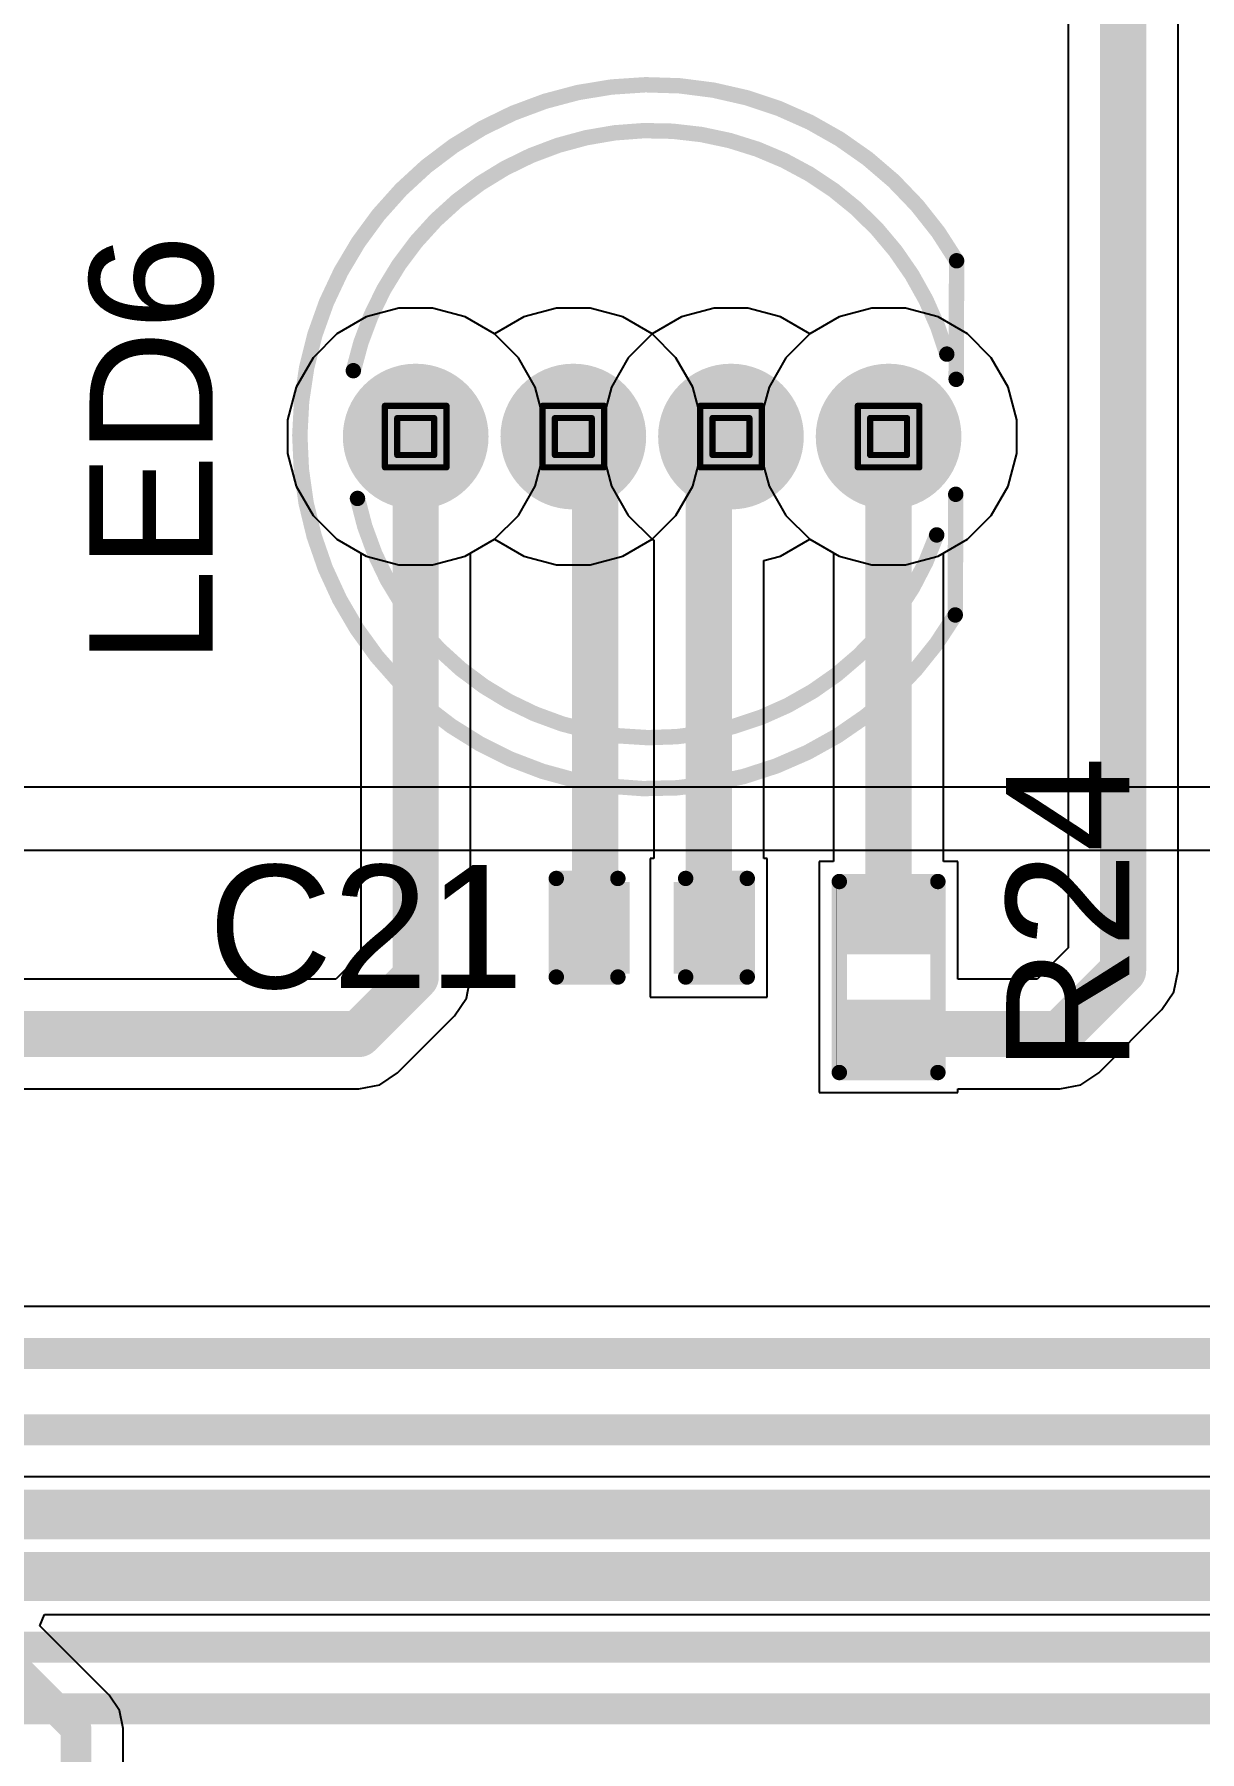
# Model space of a CAD drawing. Header units: inches. Extents: x -5 to 5258, y -4 to 5281.
# Drawn here: x 33.44 to 43.05, y 32.67 to 46.83 of the extents above; entities that cross this region are included whole.
import ezdxf

# ---------------------------------------------------------------- set-up
doc = ezdxf.new("R2010")
doc.units = ezdxf.units.IN
for name, color, linetype in [('Bottom Layer', 5, 'Continuous'), ('Bottom Solder', 6, 'Continuous'), ('Drill Drawing', 1, 'Continuous'), ('Multi-Layer', 9, 'Continuous'), ('Pad Holes', 156, 'Continuous'), ('Top Layer', 1, 'Continuous'), ('Top Overlay', 2, 'Continuous'), ('Top Paste', 8, 'Continuous'), ('Top Solder', 216, 'Continuous')]:
    doc.layers.add(name, color=color, linetype=linetype)
doc.styles.add('Arial', font='', dxfattribs={"height": 0.2})
doc.styles.get('Arial').set_extended_font_data('Arial')

# ---------------------------------------------------------------- blocks, each defined once
blk = doc.blocks.new('R___0402_66')
at = {"layer": 'Top Layer'}
for points in [[(-0.6985, -0.3175), (-0.6985, 0.3174999999999999), (-0.2413000000000001, 0.3175), (-0.2412999999999999, -0.3174999999999999)], [(0.2413000000000001, -0.3175), (0.2412999999999999, 0.3174999999999999), (0.6985, 0.3175), (0.6985, -0.3174999999999999)]]:
    blk.add_hatch(color=1, dxfattribs=at).paths.add_polyline_path(points)
at = {"layer": 'Top Paste'}
for points in [[(-0.6985, -0.3175), (-0.6985, 0.3174999999999999), (-0.2413000000000001, 0.3175), (-0.2412999999999999, -0.3174999999999999)], [(0.2413000000000001, -0.3175), (0.2412999999999999, 0.3174999999999999), (0.6985, 0.3175), (0.6985, -0.3174999999999999)]]:
    blk.add_hatch(color=8, dxfattribs=at).paths.add_polyline_path(points)
at = {"layer": 'Top Solder'}
for points in [[(-0.75350116, -0.3725011600000001), (-0.75350116, 0.3725011599999999), (-0.18629884, 0.3725011600000001), (-0.1862988399999999, -0.3725011599999999)], [(0.18629884, -0.3725011600000001), (0.1862988399999999, 0.3725011599999999), (0.75350116, 0.3725011600000001), (0.75350116, -0.3725011599999999)]]:
    blk.add_hatch(color=216, dxfattribs=at).paths.add_polyline_path(points)
at = {"layer": 'Top Overlay'}
for points, const_width in [([(0.7874, 0.4064), (-0.7874, 0.4064)], 0.127), ([(-0.7874, -0.4064), (-0.7874, 0.4064)], 0.127), ([(0.7874, -0.4064), (0.7874, 0.4064)], 0.127), ([(0.7874, -0.4064), (-0.7874, -0.4064)], 0.127), ([(0.8127974599999999, -0.4318), (-0.8128, -0.4318)], 0.0032258)]:
    blk.add_lwpolyline(points, dxfattribs=dict(at, const_width=const_width))
for points, const_width in [([(-0.8191499999999999, 0.4064, 1), (-0.7556499999999999, 0.4064, 1)], 0.0635), ([(-0.8191499999999999, 0.4064, 1), (-0.7556499999999999, 0.4064, 1)], 0.0635), ([(0.7556499999999999, 0.4064, 1), (0.8191499999999999, 0.4064, 1)], 0.0635), ([(0.7556499999999999, 0.4064, 1), (0.8191499999999999, 0.4064, 1)], 0.0635), ([(-0.8191499999999999, -0.4064, 1), (-0.7556499999999999, -0.4064, 1)], 0.0635), ([(-0.8191499999999999, -0.4064, 1), (-0.7556499999999999, -0.4064, 1)], 0.0635), ([(0.7556499999999999, -0.4064, 1), (0.8191499999999999, -0.4064, 1)], 0.0635), ([(0.7556499999999999, -0.4064, 1), (0.8191499999999999, -0.4064, 1)], 0.0635), ([(-0.81360518, -0.4318, 1), (-0.8119948199999999, -0.4318, 1)], 0.0016129), ([(0.81199228, -0.4318, 1), (0.8136026399999999, -0.4318, 1)], 0.0016129)]:
    blk.add_lwpolyline(points, format="xyb", close=True, dxfattribs=dict(at, const_width=const_width))
blk = doc.blocks.new('WS2812D_F5_98')
at = {"layer": 'Bottom Layer'}
h = blk.add_hatch(color=5, dxfattribs=at)
edge = h.paths.add_edge_path()
edge.add_arc((-1.949958, 0), 0.5499989, 0, 360)
h = blk.add_hatch(color=5, dxfattribs=at)
edge = h.paths.add_edge_path()
edge.add_arc((-0.649986, 0), 0.5499989, 0, 360)
h = blk.add_hatch(color=5, dxfattribs=at)
edge = h.paths.add_edge_path()
edge.add_arc((0.649986, 0), 0.5499989, 0, 360)
h = blk.add_hatch(color=5, dxfattribs=at)
edge = h.paths.add_edge_path()
edge.add_arc((1.949958, 0), 0.5499989, 0, 360)
at = {"layer": 'Bottom Solder'}
h = blk.add_hatch(color=6, dxfattribs=at)
edge = h.paths.add_edge_path()
edge.add_arc((-1.949958, 0), 0.6007989, 0, 360)
h = blk.add_hatch(color=6, dxfattribs=at)
edge = h.paths.add_edge_path()
edge.add_arc((-0.649986, 0), 0.6007989, 0, 360)
h = blk.add_hatch(color=6, dxfattribs=at)
edge = h.paths.add_edge_path()
edge.add_arc((0.649986, 0), 0.6007989, 0, 360)
h = blk.add_hatch(color=6, dxfattribs=at)
edge = h.paths.add_edge_path()
edge.add_arc((1.949958, 0), 0.6007989, 0, 360)
at = {"layer": 'Multi-Layer'}
h = blk.add_hatch(color=9, dxfattribs=at)
edge = h.paths.add_edge_path()
edge.add_arc((-1.949958, 0), 0.5499989, 0, 360)
h = blk.add_hatch(color=9, dxfattribs=at)
edge = h.paths.add_edge_path()
edge.add_arc((-0.649986, 0), 0.5499989, 0, 360)
h = blk.add_hatch(color=9, dxfattribs=at)
edge = h.paths.add_edge_path()
edge.add_arc((0.649986, 0), 0.5499989, 0, 360)
h = blk.add_hatch(color=9, dxfattribs=at)
edge = h.paths.add_edge_path()
edge.add_arc((1.949958, 0), 0.5499989, 0, 360)
at = {"layer": 'Pad Holes'}
h = blk.add_hatch(color=7, dxfattribs=at)
edge = h.paths.add_edge_path()
edge.add_arc((-1.949958, 0), 0.35999928, 0, 360)
h = blk.add_hatch(color=7, dxfattribs=at)
edge = h.paths.add_edge_path()
edge.add_arc((-0.649986, 0), 0.35999928, 0, 360)
h = blk.add_hatch(color=7, dxfattribs=at)
edge = h.paths.add_edge_path()
edge.add_arc((0.649986, 0), 0.35999928, 0, 360)
h = blk.add_hatch(color=7, dxfattribs=at)
edge = h.paths.add_edge_path()
edge.add_arc((1.949958, 0), 0.35999928, 0, 360)
at = {"layer": 'Top Layer'}
h = blk.add_hatch(color=1, dxfattribs=at)
edge = h.paths.add_edge_path()
edge.add_arc((-1.949958, 0), 0.5499989, 0, 360)
h = blk.add_hatch(color=1, dxfattribs=at)
edge = h.paths.add_edge_path()
edge.add_arc((-0.649986, 0), 0.5499989, 0, 360)
h = blk.add_hatch(color=1, dxfattribs=at)
edge = h.paths.add_edge_path()
edge.add_arc((0.649986, 0), 0.5499989, 0, 360)
h = blk.add_hatch(color=1, dxfattribs=at)
edge = h.paths.add_edge_path()
edge.add_arc((1.949958, 0), 0.5499989, 0, 360)
at = {"layer": 'Top Solder'}
h = blk.add_hatch(color=216, dxfattribs=at)
edge = h.paths.add_edge_path()
edge.add_arc((-1.949958, 0), 0.6007989, 0, 360)
h = blk.add_hatch(color=216, dxfattribs=at)
edge = h.paths.add_edge_path()
edge.add_arc((-0.649986, 0), 0.6007989, 0, 360)
h = blk.add_hatch(color=216, dxfattribs=at)
edge = h.paths.add_edge_path()
edge.add_arc((0.649986, 0), 0.6007989, 0, 360)
h = blk.add_hatch(color=216, dxfattribs=at)
edge = h.paths.add_edge_path()
edge.add_arc((1.949958, 0), 0.6007989, 0, 360)
at = {"layer": 'Top Overlay', "const_width": 0.127}
for points in [[(2.49976894, -1.47119086, -3.705200551698449), (2.5109424, 1.44950434)], [(-2.4642064, 0.5431282, -0.7808570852572787), (2.4299926, 0.68000626)], [(2.3466552, -0.81129886, -0.7609480543791828), (-2.4299926, -0.51000914)]]:
    blk.add_lwpolyline(points, format="xyb", dxfattribs=at)
for points in [[(2.5072086, 0.4719574), (2.5109424, 1.4495018)], [(2.4997664, -1.4711934), (2.5035764, -0.4761992)]]:
    blk.add_lwpolyline(points, dxfattribs=at)
at = {"layer": 'Top Overlay', "const_width": 0.0635}
for points in [[(2.4791924, 1.44950434, 1), (2.5426924, 1.44950434, 1)], [(2.4791924, 1.4495018, 1), (2.5426924, 1.4495018, 1)], [(2.3982426, 0.68000626, 1), (2.4617426, 0.68000626, 1)], [(-2.4959564, 0.5431282, 1), (-2.4324564, 0.5431282, 1)], [(2.4754586, 0.4719574, 1), (2.5389586, 0.4719574, 1)], [(2.4718264, -0.4761992, 1), (2.5353264, -0.4761992, 1)], [(-2.4617426, -0.51000914, 1), (-2.3982426, -0.51000914, 1)], [(2.3149052, -0.81129886, 1), (2.3784052, -0.81129886, 1)], [(2.4680164, -1.4711934, 1), (2.5315164, -1.4711934, 1)], [(2.46801894, -1.47119086, 1), (2.53151894, -1.47119086, 1)]]:
    blk.add_lwpolyline(points, format="xyb", close=True, dxfattribs=at)
blk = doc.blocks.new('C___0402_149')
at = {"layer": 'Top Layer'}
for points in [[(-0.6985, -0.3175), (-0.6985, 0.3175), (-0.2412999999999999, 0.3175), (-0.2413, -0.3175)], [(0.2412999999999999, -0.3175), (0.2413, 0.3175), (0.6985, 0.3175), (0.6985, -0.3175)]]:
    blk.add_hatch(color=1, dxfattribs=at).paths.add_polyline_path(points)
at = {"layer": 'Top Paste'}
for points in [[(-0.6985, -0.3175), (-0.6985, 0.3175), (-0.2412999999999999, 0.3175), (-0.2413, -0.3175)], [(0.2412999999999999, -0.3175), (0.2413, 0.3175), (0.6985, 0.3175), (0.6985, -0.3175)]]:
    blk.add_hatch(color=8, dxfattribs=at).paths.add_polyline_path(points)
at = {"layer": 'Top Solder'}
for points in [[(-0.7584998799999999, -0.37749988), (-0.7584998799999999, 0.37749988), (-0.18130012, 0.37749988), (-0.18130012, -0.37749988)], [(0.18130012, -0.37749988), (0.18130012, 0.37749988), (0.7584998799999999, 0.37749988), (0.7584998799999999, -0.37749988)]]:
    blk.add_hatch(color=216, dxfattribs=at).paths.add_polyline_path(points)
at = {"layer": 'Top Overlay', "const_width": 0.127}
for points in [[(-0.7874, -0.4064), (-0.7874, 0.4064)], [(-0.7874, 0.4064), (-0.2794, 0.4064)], [(0.2794, 0.4064), (0.7874, 0.4064)], [(0.7874, -0.4064), (0.7874, 0.4064)], [(-0.7874, -0.4064), (-0.2794, -0.4064)], [(0.2794, -0.4064), (0.7874, -0.4064)]]:
    blk.add_lwpolyline(points, dxfattribs=at)
at = {"layer": 'Top Overlay', "const_width": 0.0635}
for points in [[(-0.8191499999999999, 0.4064, 1), (-0.7556499999999999, 0.4064, 1)], [(-0.8191499999999999, 0.4064, 1), (-0.7556499999999999, 0.4064, 1)], [(-0.31115, 0.4064, 1), (-0.24765, 0.4064, 1)], [(0.24765, 0.4064, 1), (0.31115, 0.4064, 1)], [(0.7556499999999999, 0.4064, 1), (0.8191499999999999, 0.4064, 1)], [(0.7556499999999999, 0.4064, 1), (0.8191499999999999, 0.4064, 1)], [(-0.8191499999999999, -0.4064, 1), (-0.7556499999999999, -0.4064, 1)], [(-0.8191499999999999, -0.4064, 1), (-0.7556499999999999, -0.4064, 1)], [(-0.31115, -0.4064, 1), (-0.24765, -0.4064, 1)], [(0.24765, -0.4064, 1), (0.31115, -0.4064, 1)], [(0.7556499999999999, -0.4064, 1), (0.8191499999999999, -0.4064, 1)], [(0.7556499999999999, -0.4064, 1), (0.8191499999999999, -0.4064, 1)]]:
    blk.add_lwpolyline(points, format="xyb", close=True, dxfattribs=at)

msp = doc.modelspace()

# ---------------------------------------------------------------- linework, layer by layer
at = {"layer": 'Bottom Layer'}
for p, q in [((36.17534801999999, 44.49648454), (35.93409374, 44.35719602)), ((36.44443054, 44.56858498), (36.17534801999999, 44.49648454)), ((36.72300757999999, 44.56858498), (36.44443054, 44.56858498)), ((36.9920901, 44.49648454), (36.72300757999999, 44.56858498)), ((37.23334438, 44.35719602), (36.9920901, 44.49648454)), ((37.47532002, 44.49648454), (37.23406574, 44.35719602)), ((37.74440254, 44.56858498), (37.47532002, 44.49648454)), ((38.02297958, 44.56858498), (37.74440254, 44.56858498)), ((38.2920621, 44.49648454), (38.02297958, 44.56858498)), ((38.53331638, 44.35719602), (38.2920621, 44.49648454)), ((40.07526402, 44.49648454), (39.83400974, 44.35719602)), ((40.34434654, 44.56858498), (40.07526402, 44.49648454)), ((40.62292358, 44.56858498), (40.34434654, 44.56858498)), ((40.8920061, 44.49648454), (40.62292358, 44.56858498)), ((41.13326038, 44.35719602), (40.8920061, 44.49648454)), ((35.93409374, 44.35719602), (35.73710911999999, 44.16021139999999)), ((37.23370506, 44.35683534), (37.23334438, 44.35719602)), ((37.23406574, 44.35719602), (37.23370506, 44.35683534)), ((38.730301, 44.16021139999999), (38.53331638, 44.35719602)), ((39.83400974, 44.35719602), (39.63702512, 44.16021139999999)), ((41.330245, 44.16021139999999), (41.13326038, 44.35719602)), ((35.73710911999999, 44.16021139999999), (35.5978206, 43.91895712)), ((38.86958952, 43.91895712), (38.730301, 44.16021139999999)), ((39.63702512, 44.16021139999999), (39.4977366, 43.91895712)), ((41.46953352, 43.91895712), (41.330245, 44.16021139999999)), ((35.5978206, 43.91895712), (35.52572016, 43.6498746)), ((38.94168996, 43.6498746), (38.86958952, 43.91895712)), ((39.4977366, 43.91895712), (39.42563616, 43.6498746)), ((41.54163396, 43.6498746), (41.46953352, 43.91895712)), ((35.52572016, 43.6498746), (35.52572016, 43.37129756)), ((38.94168996, 43.37129756), (38.94168996, 43.6498746)), ((39.42563616, 43.6498746), (39.42563616, 43.37129756)), ((41.54163396, 43.37129756), (41.54163396, 43.6498746)), ((35.52572016, 43.37129756), (35.5978206, 43.10221504)), ((38.86958952, 43.10221504), (38.94168996, 43.37129756)), ((39.42563616, 43.37129756), (39.4977366, 43.10221504)), ((41.46953352, 43.10221504), (41.54163396, 43.37129756)), ((35.5978206, 43.10221504), (35.73710911999999, 42.86096076)), ((38.730301, 42.86096076), (38.86958952, 43.10221504)), ((39.4977366, 43.10221504), (39.63702512, 42.86096076)), ((41.330245, 42.86096076), (41.46953352, 43.10221504)), ((35.73710911999999, 42.86096076), (35.93409374, 42.66397614)), ((38.53331638, 42.66397614), (38.730301, 42.86096076)), ((39.63702512, 42.86096076), (39.83400974, 42.66397614)), ((41.13326038, 42.66397614), (41.330245, 42.86096076)), ((35.93409374, 42.66397614), (36.17534801999999, 42.52468762)), ((36.9920901, 42.52468762), (37.23334438, 42.66397614)), ((37.23334438, 42.66397614), (37.23370506, 42.66433682)), ((37.23370506, 42.66433682), (37.23406574, 42.66397614)), ((37.23406574, 42.66397614), (37.47532002, 42.52468762)), ((38.2920621, 42.52468762), (38.53331638, 42.66397614)), ((39.83400974, 42.66397614), (40.07526402, 42.52468762)), ((40.8920061, 42.52468762), (41.13326038, 42.66397614)), ((36.17534801999999, 42.52468762), (36.44443054, 42.45258718)), ((36.72300757999999, 42.45258718), (36.9920901, 42.52468762)), ((37.47532002, 42.52468762), (37.74440254, 42.45258718)), ((38.02297958, 42.45258718), (38.2920621, 42.52468762)), ((40.07526402, 42.52468762), (40.34434654, 42.45258718)), ((40.62292358, 42.45258718), (40.8920061, 42.52468762)), ((36.44443054, 42.45258718), (36.72300757999999, 42.45258718)), ((37.74440254, 42.45258718), (38.02297958, 42.45258718)), ((40.34434654, 42.45258718), (40.62292358, 42.45258718)), ((55.14745129999999, 40.61884942), (25.59401536, 40.61884942)), ((25.59401536, 40.1008977), (55.14745129999999, 40.1008977)), ((59.06228726, 36.3386116), (12.94038306, 36.3386116)), ((33.48406562, 33.7038696), (33.5229454, 33.79773784)), ((34.05668576, 33.13124946), (33.48406562, 33.7038696)), ((33.5229454, 33.79773784), (47.56789063999999, 33.79773784)), ((34.14089438, 33.00522228), (34.05668576, 33.13124946)), ((34.17046506, 32.8565637), (34.14089438, 33.00522228)), ((34.17046506, 30.5059207), (34.17046506, 32.8565637))]:
    msp.add_line(p, q, dxfattribs=at)
at = {"layer": 'Bottom Layer', "const_width": 0.254}
for points in [[(7.21499446, 35.95014654), (59.06228726, 35.95014654)], [(6.1105034, 35.3205034), (55.26048638, 35.3205034)], [(3.20269108, 34.7003243), (54.0268922, 34.7003243)], [(2.66468352, 34.1862029), (47.7287971, 34.1862029)], [(33.05667252, 33.58189118), (33.782, 32.8565637)], [(33.782, 30.11075258), (33.782, 32.8565637)]]:
    msp.add_lwpolyline(points, dxfattribs=at)
at = {"layer": 'Bottom Layer', "const_width": 0.127}
msp.add_lwpolyline([(33.7185, 32.8565637, 1), (33.8455, 32.8565637, 1)], format="xyb", close=True, dxfattribs=at)
msp.add_lwpolyline([(33.7185, 32.8565637, 1), (33.8455, 32.8565637, 1)], format="xyb", close=True, dxfattribs=at)
at = {"layer": 'Drill Drawing', "const_width": 0.0508}
for points in [[(36.32971906, 43.76458608), (36.83771906, 43.76458608)], [(36.32971906, 43.25658608), (36.32971906, 43.76458608)], [(36.83771906, 43.25658608), (36.83771906, 43.76458608)], [(37.62969106, 43.76458608), (38.13769105999999, 43.76458608)], [(37.62969106, 43.25658608), (37.62969106, 43.76458608)], [(38.13769105999999, 43.25658608), (38.13769105999999, 43.76458608)], [(38.92966306, 43.76458608), (39.43766306, 43.76458608)], [(38.92966306, 43.25658608), (38.92966306, 43.76458608)], [(39.43766306, 43.25658608), (39.43766306, 43.76458608)], [(40.22963506, 43.76458608), (40.73763506, 43.76458608)], [(40.22963506, 43.25658608), (40.22963506, 43.76458608)], [(40.73763506, 43.25658608), (40.73763506, 43.76458608)], [(36.43131906, 43.66298608), (36.73611906, 43.66298608)], [(36.43131906, 43.35818608), (36.43131906, 43.66298608)], [(36.73611906, 43.35818608), (36.73611906, 43.66298608)], [(37.73129106, 43.66298608), (38.03609106, 43.66298608)], [(37.73129106, 43.35818608), (37.73129106, 43.66298608)], [(38.03609106, 43.35818608), (38.03609106, 43.66298608)], [(39.03126306, 43.66298608), (39.33606306, 43.66298608)], [(39.03126306, 43.35818608), (39.03126306, 43.66298608)], [(39.33606306, 43.35818608), (39.33606306, 43.66298608)], [(40.33123506, 43.66298608), (40.63603506, 43.66298608)], [(40.33123506, 43.35818608), (40.33123506, 43.66298608)], [(40.63603506, 43.35818608), (40.63603506, 43.66298608)], [(36.43131906, 43.35818608), (36.73611906, 43.35818608)], [(37.73129106, 43.35818608), (38.03609106, 43.35818608)], [(39.03126306, 43.35818608), (39.33606306, 43.35818608)], [(40.33123506, 43.35818608), (40.63603506, 43.35818608)], [(36.32971906, 43.25658608), (36.83771906, 43.25658608)], [(37.62969106, 43.25658608), (38.13769105999999, 43.25658608)], [(38.92966306, 43.25658608), (39.43766306, 43.25658608)], [(40.22963506, 43.25658608), (40.73763506, 43.25658608)]]:
    msp.add_lwpolyline(points, dxfattribs=at)
at = {"layer": 'Drill Drawing', "const_width": 0.0254}
for points in [[(36.31701906, 43.76458608, 1), (36.34241906, 43.76458608, 1)], [(36.31701906, 43.76458608, 1), (36.34241906, 43.76458608, 1)], [(36.82501906, 43.76458608, 1), (36.85041905999999, 43.76458608, 1)], [(36.82501906, 43.76458608, 1), (36.85041905999999, 43.76458608, 1)], [(37.61699106, 43.76458608, 1), (37.64239105999999, 43.76458608, 1)], [(37.61699106, 43.76458608, 1), (37.64239105999999, 43.76458608, 1)], [(38.12499106, 43.76458608, 1), (38.15039106, 43.76458608, 1)], [(38.12499106, 43.76458608, 1), (38.15039106, 43.76458608, 1)], [(38.91696306, 43.76458608, 1), (38.94236306, 43.76458608, 1)], [(38.91696306, 43.76458608, 1), (38.94236306, 43.76458608, 1)], [(39.42496306, 43.76458608, 1), (39.45036305999999, 43.76458608, 1)], [(39.42496306, 43.76458608, 1), (39.45036305999999, 43.76458608, 1)], [(40.21693506, 43.76458608, 1), (40.24233505999999, 43.76458608, 1)], [(40.21693506, 43.76458608, 1), (40.24233505999999, 43.76458608, 1)], [(40.72493506, 43.76458608, 1), (40.75033506, 43.76458608, 1)], [(40.72493506, 43.76458608, 1), (40.75033506, 43.76458608, 1)], [(36.41861906, 43.66298608, 1), (36.44401906, 43.66298608, 1)], [(36.41861906, 43.66298608, 1), (36.44401906, 43.66298608, 1)], [(36.72341906, 43.66298608, 1), (36.74881906, 43.66298608, 1)], [(36.72341906, 43.66298608, 1), (36.74881906, 43.66298608, 1)], [(37.71859106, 43.66298608, 1), (37.74399106, 43.66298608, 1)], [(37.71859106, 43.66298608, 1), (37.74399106, 43.66298608, 1)], [(38.02339106, 43.66298608, 1), (38.04879106, 43.66298608, 1)], [(38.02339106, 43.66298608, 1), (38.04879106, 43.66298608, 1)], [(39.01856306, 43.66298608, 1), (39.04396306, 43.66298608, 1)], [(39.01856306, 43.66298608, 1), (39.04396306, 43.66298608, 1)], [(39.32336306, 43.66298608, 1), (39.34876306, 43.66298608, 1)], [(39.32336306, 43.66298608, 1), (39.34876306, 43.66298608, 1)], [(40.31853505999999, 43.66298608, 1), (40.34393505999999, 43.66298608, 1)], [(40.31853505999999, 43.66298608, 1), (40.34393505999999, 43.66298608, 1)], [(40.62333506, 43.66298608, 1), (40.64873505999999, 43.66298608, 1)], [(40.62333506, 43.66298608, 1), (40.64873505999999, 43.66298608, 1)], [(36.41861906, 43.35818608, 1), (36.44401906, 43.35818608, 1)], [(36.41861906, 43.35818608, 1), (36.44401906, 43.35818608, 1)], [(36.72341906, 43.35818608, 1), (36.74881906, 43.35818608, 1)], [(36.72341906, 43.35818608, 1), (36.74881906, 43.35818608, 1)], [(37.71859106, 43.35818608, 1), (37.74399106, 43.35818608, 1)], [(37.71859106, 43.35818608, 1), (37.74399106, 43.35818608, 1)], [(38.02339106, 43.35818608, 1), (38.04879106, 43.35818608, 1)], [(38.02339106, 43.35818608, 1), (38.04879106, 43.35818608, 1)], [(39.01856306, 43.35818608, 1), (39.04396306, 43.35818608, 1)], [(39.01856306, 43.35818608, 1), (39.04396306, 43.35818608, 1)], [(39.32336306, 43.35818608, 1), (39.34876306, 43.35818608, 1)], [(39.32336306, 43.35818608, 1), (39.34876306, 43.35818608, 1)], [(40.31853505999999, 43.35818608, 1), (40.34393505999999, 43.35818608, 1)], [(40.31853505999999, 43.35818608, 1), (40.34393505999999, 43.35818608, 1)], [(40.62333506, 43.35818608, 1), (40.64873505999999, 43.35818608, 1)], [(40.62333506, 43.35818608, 1), (40.64873505999999, 43.35818608, 1)], [(36.31701906, 43.25658608, 1), (36.34241906, 43.25658608, 1)], [(36.31701906, 43.25658608, 1), (36.34241906, 43.25658608, 1)], [(36.82501906, 43.25658608, 1), (36.85041905999999, 43.25658608, 1)], [(36.82501906, 43.25658608, 1), (36.85041905999999, 43.25658608, 1)], [(37.61699106, 43.25658608, 1), (37.64239105999999, 43.25658608, 1)], [(37.61699106, 43.25658608, 1), (37.64239105999999, 43.25658608, 1)], [(38.12499106, 43.25658608, 1), (38.15039106, 43.25658608, 1)], [(38.12499106, 43.25658608, 1), (38.15039106, 43.25658608, 1)], [(38.91696306, 43.25658608, 1), (38.94236306, 43.25658608, 1)], [(38.91696306, 43.25658608, 1), (38.94236306, 43.25658608, 1)], [(39.42496306, 43.25658608, 1), (39.45036305999999, 43.25658608, 1)], [(39.42496306, 43.25658608, 1), (39.45036305999999, 43.25658608, 1)], [(40.21693506, 43.25658608, 1), (40.24233505999999, 43.25658608, 1)], [(40.21693506, 43.25658608, 1), (40.24233505999999, 43.25658608, 1)], [(40.72493506, 43.25658608, 1), (40.75033506, 43.25658608, 1)], [(40.72493506, 43.25658608, 1), (40.75033506, 43.25658608, 1)]]:
    msp.add_lwpolyline(points, format="xyb", close=True, dxfattribs=at)
at = {"layer": 'Top Layer'}
for p, q in [((42.87056958, 39.10585524), (42.87056958, 59.75409436)), ((41.96415534, 59.56637058), (41.96415534, 39.29356885999999)), ((36.17534801999999, 44.49648454), (35.93409374, 44.35719602)), ((36.44443054, 44.56858498), (36.17534801999999, 44.49648454)), ((36.72300757999999, 44.56858498), (36.44443054, 44.56858498)), ((36.9920901, 44.49648454), (36.72300757999999, 44.56858498)), ((37.23334438, 44.35719602), (36.9920901, 44.49648454)), ((38.77529201999999, 44.49648454), (38.53403774, 44.35719602)), ((39.04437454, 44.56858498), (38.77529201999999, 44.49648454)), ((39.32295157999999, 44.56858498), (39.04437454, 44.56858498)), ((39.5920341, 44.49648454), (39.32295157999999, 44.56858498)), ((39.83328837999999, 44.35719602), (39.5920341, 44.49648454)), ((40.07526402, 44.49648454), (39.83400974, 44.35719602)), ((40.34434654, 44.56858498), (40.07526402, 44.49648454)), ((40.62292358, 44.56858498), (40.34434654, 44.56858498)), ((40.8920061, 44.49648454), (40.62292358, 44.56858498)), ((41.13326038, 44.35719602), (40.8920061, 44.49648454)), ((35.93409374, 44.35719602), (35.73710911999999, 44.16021139999999)), ((37.430329, 44.16021139999999), (37.23334438, 44.35719602)), ((38.53403774, 44.35719602), (38.33705311999999, 44.16021139999999)), ((39.83364906, 44.35683534), (39.83328837999999, 44.35719602)), ((39.83400974, 44.35719602), (39.83364906, 44.35683534)), ((41.330245, 44.16021139999999), (41.13326038, 44.35719602)), ((35.73710911999999, 44.16021139999999), (35.5978206, 43.91895712)), ((37.56961751999999, 43.91895712), (37.430329, 44.16021139999999)), ((38.33705311999999, 44.16021139999999), (38.1977646, 43.91895712)), ((41.46953352, 43.91895712), (41.330245, 44.16021139999999)), ((35.5978206, 43.91895712), (35.52572016, 43.6498746)), ((37.64171795999999, 43.6498746), (37.56961751999999, 43.91895712)), ((38.1977646, 43.91895712), (38.12566416, 43.6498746)), ((41.54163396, 43.6498746), (41.46953352, 43.91895712)), ((35.52572016, 43.6498746), (35.52572016, 43.37129756)), ((37.64171795999999, 43.37129756), (37.64171795999999, 43.6498746)), ((38.12566416, 43.6498746), (38.12566416, 43.37129756)), ((41.54163396, 43.37129756), (41.54163396, 43.6498746)), ((35.52572016, 43.37129756), (35.5978206, 43.10221504)), ((37.56961751999999, 43.10221504), (37.64171795999999, 43.37129756)), ((38.12566416, 43.37129756), (38.1977646, 43.10221504)), ((41.46953352, 43.10221504), (41.54163396, 43.37129756)), ((35.5978206, 43.10221504), (35.73710911999999, 42.86096076)), ((37.430329, 42.86096076), (37.56961751999999, 43.10221504)), ((38.1977646, 43.10221504), (38.33705311999999, 42.86096076)), ((41.330245, 42.86096076), (41.46953352, 43.10221504)), ((35.73710911999999, 42.86096076), (35.93409374, 42.66397614)), ((37.23334438, 42.66397614), (37.430329, 42.86096076)), ((38.33705311999999, 42.86096076), (38.53403774, 42.66397614)), ((41.13326038, 42.66397614), (41.330245, 42.86096076)), ((35.93409374, 42.66397614), (36.13051194, 42.55057276)), ((37.03692617999999, 42.55057276), (37.23334438, 42.66397614)), ((38.53403774, 42.66397614), (38.54735496, 42.65628756)), ((38.54735496, 42.65628756), (38.54735496, 40.0320891)), ((39.5920341, 42.52468762), (39.83328837999999, 42.66397614)), ((39.83328837999999, 42.66397614), (39.83364906, 42.66433682)), ((39.83364906, 42.66433682), (39.83400974, 42.66397614)), ((39.83400974, 42.66397614), (40.03042794, 42.55057276)), ((40.93684217999999, 42.55057276), (41.13326038, 42.66397614)), ((36.13051194, 42.55057276), (36.13051194, 39.24191288)), ((37.03692617999999, 39.05420179999999), (37.03692617999999, 42.55057276)), ((39.4537692, 42.48763918), (39.5920341, 42.52468762)), ((39.4537692, 40.0320891), (39.4537692, 42.48763918)), ((40.03042794, 42.55057276), (40.03042794, 40.00648589999999)), ((40.93684217999999, 40.00648589999999), (40.93684217999999, 42.55057276)), ((38.54735496, 40.0320891), (38.51796208, 40.0320891)), ((38.51796208, 40.0320891), (38.51796208, 38.8890891)), ((39.48316208, 40.0320891), (39.4537692, 40.0320891)), ((39.48316208, 38.8890891), (39.48316208, 40.0320891)), ((40.03042794, 40.00648589999999), (39.91225698, 40.00648589999999)), ((39.91225698, 40.00648589999999), (39.91225698, 39.0412859)), ((41.05525698, 40.00648589999999), (40.93684217999999, 40.00648589999999)), ((41.05525698, 39.03749622), (41.05525698, 40.00648589999999)), ((36.13051194, 39.24191288), (35.92609273999999, 39.03749622)), ((41.96415534, 39.29356885999999), (41.7080827, 39.03749622)), ((42.8360713, 38.93240625999999), (42.87057212, 39.10584254)), ((42.87057212, 39.10584254), (42.87056958, 39.10585524)), ((35.92609273999999, 39.03749622), (27.1552797, 39.03749622)), ((37.0024279, 38.88075535999999), (37.03692872, 39.0541891)), ((37.03692872, 39.0541891), (37.03692617999999, 39.05420179999999)), ((39.91225698, 39.0412859), (39.91225698, 38.1014859)), ((41.7080827, 39.03749622), (41.05525698, 39.03749622)), ((36.90418578, 38.73372238), (37.0024279, 38.88075535999999)), ((38.51796208, 38.8890891), (39.48316208, 38.8890891)), ((42.73782918, 38.78537582), (42.8360713, 38.93240625999999)), ((36.43428578, 38.26382237999999), (36.90417816, 38.7337173)), ((36.90417816, 38.7337173), (36.90418578, 38.73372238)), ((42.21627574, 38.26382237999999), (42.73782918, 38.78537582)), ((36.28725533999999, 38.16558026), (36.43428578, 38.26382237999999)), ((42.0692453, 38.16558026), (42.21627574, 38.26382237999999)), ((27.1552797, 38.13108198), (36.11381906, 38.13108198)), ((36.11381906, 38.13108198), (36.28725533999999, 38.16558026)), ((39.91225698, 38.1014859), (41.05525698, 38.1014859)), ((41.05525698, 38.1014859), (41.05525698, 38.13108198)), ((41.05525698, 38.13108198), (41.89580902, 38.13108198)), ((41.89580902, 38.13108198), (42.0692453, 38.16558026)), ((48.26385826, 34.93246506), (23.32915578, 34.93246506))]:
    msp.add_line(p, q, dxfattribs=at)
for points, const_width in [([(42.41736245999999, 39.10584254), (42.41736245999999, 59.75409436)], 0.3809999999999999), ([(36.58371906, 39.0541891), (36.58371906, 43.51058608)], 0.3809999999999999), ([(37.88067607999999, 43.52458656), (38.06449588, 43.34076675999999)], 0.3809999999999999), ([(39.18064808, 43.29566144), (39.18064808, 43.5245891)], 0.3809999999999999), ([(40.48363506, 39.5240891), (40.48363506, 43.51058608)], 0.3809999999999999), ([(38.06449588, 39.4643229), (38.06449588, 43.34076675999999)], 0.3809999999999999), ([(39.00056207999999, 43.11557544), (39.18064808, 43.29566144)], 0.3809999999999999), ([(39.00056207999999, 39.4605891), (39.00056207999999, 43.11557544)], 0.3809999999999999), ([(36.11381906, 38.5842891), (36.58371906, 39.0541891)], 0.3809999999999999), ([(41.89580902, 38.5842891), (42.41736245999999, 39.10584254)], 0.3809999999999999), ([(26.58372128, 38.5842891), (36.11381906, 38.5842891)], 0.3809999999999999), ([(40.48363506, 38.5842891), (41.89580902, 38.5842891)], 0.3809999999999999), ([(23.16824932, 34.544), (48.42476472, 34.544)], 0.254), ([(21.93470594, 34.036), (51.7571228, 34.036)], 0.254), ([(21.72428726, 33.528), (56.53198244, 33.528)], 0.254), ([(21.51386858, 33.02), (52.76999859999999, 33.02)], 0.254)]:
    msp.add_lwpolyline(points, dxfattribs=dict(at, const_width=const_width))
at = {"layer": 'Top Layer', "const_width": 0.1905}
for points in [[(36.48846906, 43.51058608, 1), (36.67896905999999, 43.51058608, 1)], [(37.78542608, 43.52458656, 1), (37.97592608, 43.52458656, 1)], [(39.08539808, 43.5245891, 1), (39.27589808, 43.5245891, 1)], [(40.38838506, 43.51058608, 1), (40.57888506, 43.51058608, 1)], [(37.96924588, 43.34076675999999, 1), (38.15974588, 43.34076675999999, 1)], [(37.96924588, 43.34076675999999, 1), (38.15974588, 43.34076675999999, 1)], [(39.08539808, 43.29566144, 1), (39.27589808, 43.29566144, 1)], [(39.08539808, 43.29566144, 1), (39.27589808, 43.29566144, 1)], [(38.90531207999999, 43.11557544, 1), (39.09581208, 43.11557544, 1)], [(38.90531207999999, 43.11557544, 1), (39.09581208, 43.11557544, 1)], [(37.96924588, 39.4643229, 1), (38.15974588, 39.4643229, 1)], [(38.90531207999999, 39.4605891, 1), (39.09581208, 39.4605891, 1)], [(40.38838506, 39.5240891, 1), (40.57888506, 39.5240891, 1)], [(36.48846906, 39.0541891, 1), (36.67896905999999, 39.0541891, 1)], [(36.48846906, 39.0541891, 1), (36.67896905999999, 39.0541891, 1)], [(42.32211246, 39.10584254, 1), (42.51261246, 39.10584254, 1)], [(42.32211246, 39.10584254, 1), (42.51261246, 39.10584254, 1)], [(36.01856906, 38.5842891, 1), (36.20906906, 38.5842891, 1)], [(36.01856906, 38.5842891, 1), (36.20906906, 38.5842891, 1)], [(40.38838506, 38.5842891, 1), (40.57888506, 38.5842891, 1)], [(41.80055901999999, 38.5842891, 1), (41.99105902, 38.5842891, 1)], [(41.80055901999999, 38.5842891, 1), (41.99105902, 38.5842891, 1)]]:
    msp.add_lwpolyline(points, format="xyb", close=True, dxfattribs=at)

# ---------------------------------------------------------------- block references
for name, p in [('WS2812D_F5_98', (38.53367706, 43.51058608)), ('C___0402_149', (38.53066208, 39.4605891))]:
    msp.add_blockref(name, p)
at = {"rotation": 270}
msp.add_blockref('R___0402_66', (40.48375698, 39.0539859), dxfattribs=at)

# ---------------------------------------------------------------- texts
at = {"layer": 'Top Overlay', "style": 'Arial'}
for s, p in [('LED6', (34.90955426, 41.62751136)), ('R24', (42.46911241999999, 38.26920718))]:
    msp.add_text(s, height=1.016, rotation=90, dxfattribs=at).set_placement(p)
msp.add_text('C21', height=1.016, dxfattribs=at).set_placement((34.87227214, 38.96224364))

doc.saveas('drawing.dxf')
